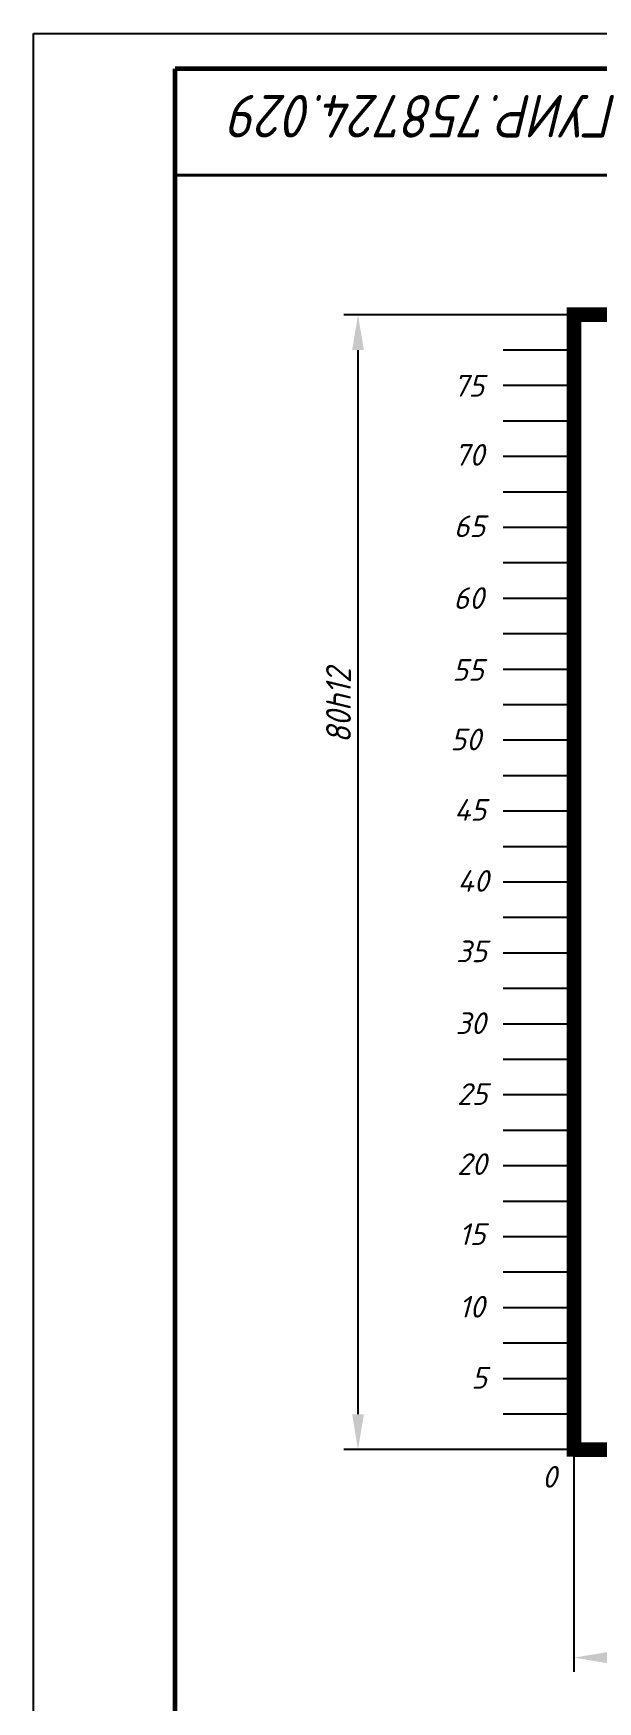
# Model space of a CAD drawing. Header units: millimetres. Extents: x -578 to 740, y 82 to 629.
# Drawn here: x 142.5 to 222, y 266.9 to 502 of the extents above; entities that cross this region are included whole.
import ezdxf

# ---------------------------------------------------------------- set-up
doc = ezdxf.new("R2010")
doc.units = ezdxf.units.MM
doc.header["$LTSCALE"] = 0.5
doc.layers.get('0').update_dxf_attribs({"lineweight": 60})
doc.layers.get('Defpoints').update_dxf_attribs({"color": 5})
doc.layers.add('Сетка', color=7, linetype='Continuous')
doc.styles.add('RR08', font='isocteui.ttf', dxfattribs={"width": 0.8})
doc.styles.get("Standard").update_dxf_attribs({"font": 'isocpeui.ttf', "width": 0.9})
doc.dimstyles.new('Standart', dxfattribs={"dimtxt": 5, "dimasz": 5, "dimexe": 2, "dimexo": 0, "dimgap": 1, "dimtad": 1, "dimtoh": 1, "dimdec": 0, "dimtxsty": 'Standard', "dimcen": 2.5, "dimadec": 0, "dimazin": 0, "dimtfac": 1, "dimtdec": 0, "dimtmove": 0, "dimatfit": 3, "dimldrblk": 'DOTSMALL', "dimfxl": 1, "dimarcsym": 0})

# ---------------------------------------------------------------- blocks, each defined once
blk = doc.blocks.new('*D115')
at = {"color": 0, "lineweight": -2, "transparency": 16777216}
for p, q in [((218.7, 302.39), (218.7, 271.07)), ((418.7, 302.39), (418.7, 271.07)), ((223.7, 273.07), (413.7, 273.07))]:
    blk.add_line(p, q, dxfattribs=at)
at = {"color": 0, "lineweight": -3, "transparency": 16777216}
for points in [[(223.7, 273.9), (223.7, 272.23), (218.7, 273.07)], [(413.7, 273.9), (413.7, 272.23), (418.7, 273.07)]]:
    blk.add_solid(points, dxfattribs=at)
at = {"layer": 'Defpoints', "color": 0, "lineweight": -3, "transparency": 16777216}
for p in [(218.7, 302.39), (418.7, 302.39), (418.7, 273.07)]:
    blk.add_point(p, dxfattribs=at)
at = {"color": 0, "lineweight": -3, "transparency": 16777216, "insert": (321.37, 275.82), "char_height": 5, "width": 7.7932, "attachment_point": 5}
blk.add_mtext('{\\H0.7x;100h12}', dxfattribs=at)
blk = doc.blocks.new('_DotSmall')
at = {"color": 0, "linetype": 'ByBlock', "const_width": 0.5}
blk.add_lwpolyline([(-0.0625, 0, 1), (0.0625, 0, 1)], format="xyb", close=True, dxfattribs=at)
blk = doc.blocks.new('*D116')
at = {"color": 0, "lineweight": -2, "transparency": 16777216}
for p, q in [((218.7, 462.39), (186.26, 462.39)), ((188.26, 307.39), (188.26, 457.39)), ((218.7, 302.39), (186.26, 302.39))]:
    blk.add_line(p, q, dxfattribs=at)
at = {"color": 0, "lineweight": -3, "transparency": 16777216}
for points in [[(187.43, 457.39), (189.09, 457.39), (188.26, 462.39)], [(187.43, 307.39), (189.09, 307.39), (188.26, 302.39)]]:
    blk.add_solid(points, dxfattribs=at)
at = {"layer": 'Defpoints', "color": 0, "lineweight": -3, "transparency": 16777216}
for p in [(188.26, 462.39), (218.7, 462.39), (218.7, 302.39)]:
    blk.add_point(p, dxfattribs=at)
at = {"color": 0, "lineweight": -3, "transparency": 16777216, "insert": (185.51, 407.29), "char_height": 5, "attachment_point": 5, "rotation": 90}
blk.add_mtext('{\\H0.7x;80h12}', dxfattribs=at)

msp = doc.modelspace()

# ---------------------------------------------------------------- linework, layer by layer
for p in [(162.51, 87.05), (734.51, 497.05)]:
    msp.add_line(p, (162.51, 497.05))
at = {"color": 7, "linetype": 'Continuous', "lineweight": 40}
msp.add_lwpolyline([(233.51, 482.05), (163.51, 482.05), (162.51, 482.05)], dxfattribs=at)
at = {"const_width": 2.03}
for points in [[(217.69, 462.39), (418.7, 462.39)], [(218.7, 301.39), (218.7, 462.39)], [(218.7, 302.39), (418.7, 302.39)]]:
    msp.add_lwpolyline(points, dxfattribs=at)
at = {"layer": 'Defpoints'}
for p, q in [((142.51, 82.05), (142.51, 502.05)), ((142.51, 502.05), (739.51, 502.05))]:
    msp.add_line(p, q, dxfattribs=at)
at = {"layer": 'Сетка'}
for p, q in [((218.7, 457.39), (208.7, 457.39)), ((218.7, 452.39), (208.7, 452.39)), ((218.7, 447.39), (208.7, 447.39)), ((218.7, 442.39), (208.7, 442.39)), ((218.7, 437.39), (208.7, 437.39)), ((218.7, 432.39), (208.7, 432.39)), ((218.7, 427.39), (208.7, 427.39)), ((218.7, 422.39), (208.7, 422.39)), ((218.7, 417.39), (208.7, 417.39)), ((218.7, 412.39), (208.7, 412.39)), ((218.7, 407.39), (208.7, 407.39)), ((218.7, 402.39), (208.7, 402.39)), ((218.7, 397.39), (208.7, 397.39)), ((218.7, 392.39), (208.7, 392.39)), ((218.7, 387.39), (208.7, 387.39)), ((218.7, 382.39), (208.7, 382.39)), ((218.7, 377.39), (208.7, 377.39)), ((218.7, 372.39), (208.7, 372.39)), ((218.7, 367.39), (208.7, 367.39)), ((218.7, 362.39), (208.7, 362.39)), ((218.7, 357.39), (208.7, 357.39)), ((218.7, 352.39), (208.7, 352.39)), ((218.7, 347.39), (208.7, 347.39)), ((218.7, 342.39), (208.7, 342.39)), ((218.7, 337.39), (208.7, 337.39)), ((218.7, 332.39), (208.7, 332.39)), ((218.7, 327.39), (208.7, 327.39)), ((218.7, 322.39), (208.7, 322.39)), ((218.7, 317.39), (208.7, 317.39)), ((218.7, 312.39), (208.7, 312.39)), ((218.7, 307.39), (208.7, 307.39))]:
    msp.add_line(p, q, dxfattribs=at)

# ---------------------------------------------------------------- texts
for s, height, p in [('75', 3.048, (201.69, 450.84)), ('70', 3.048, (201.82, 441.1)), ('65', 3.048, (201.75, 431.04)), ('60', 3.048, (201.69, 420.91)), ('55', 3.048, (201.55, 410.78)), ('50', 3.048, (201.28, 400.98)), ('45', 3.048, (201.81, 391.05)), ('40', 3.048, (202.28, 381.04)), ('35', 3.048, (202.08, 371.11)), ('30', 3.048, (202.01, 360.98)), ('25', 3.048, (202.21, 350.99)), ('20', 3.048, (202.21, 341.12)), ('15', 3.048, (202.48, 331.24)), ('10', 3.048, (202.48, 321.01)), ('5', 3.05, (204.22, 310.99)), ('0', 3.05, (214.19, 297.03))]:
    msp.add_text(s, height=height).set_placement(p)
at = {"color": 7, "linetype": 'Continuous', "insert": (197.83, 490.37), "char_height": 6, "width": 117.06, "attachment_point": 5, "rotation": 180, "style": 'RR08'}
msp.add_mtext('{\\fISOCPEUR|b0|i1|c204|p34;\\W0.9;\\C0;ГУИР.758724.029}', dxfattribs=at)

# ---------------------------------------------------------------- dimensions: what is measured, and where the dimension line sits
at = {"lineweight": -3}
dim = msp.add_linear_dim(base=(188.26, 462.39), p1=(218.7, 302.39), p2=(218.7, 462.39), angle=90, text='{\\H0.7x;80h12}', dimstyle='Standart', dxfattribs=at)
dim.commit()
dim.dimension.update_dxf_attribs({"geometry": '*D116', "text_midpoint": (188.26, 407.29), "dimtype": 160})
dim = msp.add_linear_dim(base=(418.7, 273.07), p1=(218.7, 302.39), p2=(418.7, 302.39), text='{\\H0.7x;100h12}', dimstyle='Standart', dxfattribs=at)
dim.commit()
dim.dimension.update_dxf_attribs({"geometry": '*D115', "text_midpoint": (321.37, 273.07), "dimtype": 160})

doc.saveas('drawing.dxf')
